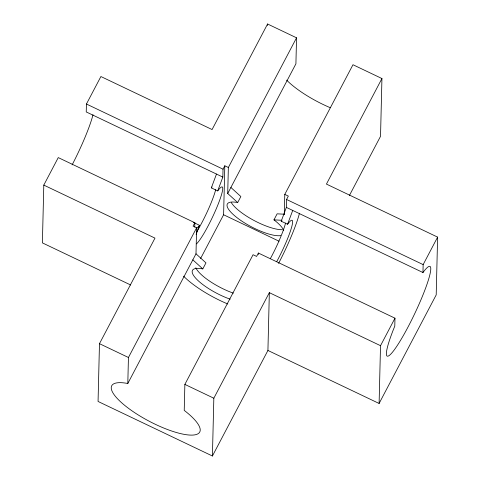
<?xml version="1.0" encoding="UTF-8"?>
<svg xmlns="http://www.w3.org/2000/svg" width="480" height="480" viewBox="0 0 480 480"><rect width="100%" height="100%" fill="white"/><g stroke="black" fill="none" stroke-linecap="round" stroke-linejoin="round"><path stroke-width="0.72" d="M194.748 227.058L194.856 222.744L58.26 157.596L43.8 185.1L42.39 242.88L130.662 284.982M280.74 235.59A31.956 8.982 27.7 0 1 237.312 217.908A31.956 8.982 27.7 0 1 237.69 202.56L227.718 193.494L295.914 63.816L296.544 37.812L267.582 24L212.076 129.552L100.896 76.53L86.436 104.028L86.238 111.942L222.834 177.09L217.698 190.914A31.956 4.224 -64.5 0 1 217.86 204.936A31.956 4.224 -64.5 0 1 196.452 243.888M43.8 185.1L154.98 238.122L99.474 343.674L98.064 401.46L212.418 456L267.924 350.448L269.34 292.662L380.52 345.69L379.104 403.47L267.924 350.448M284.286 214.464L284.778 194.406L352.974 64.728L381.936 78.54L326.43 184.092L437.61 237.12L423.15 264.618L422.958 272.532A49.71 6.576 -64.5 0 1 424.524 290.988A49.71 6.576 -64.5 0 1 392.118 352.62A49.71 6.576 -64.5 0 1 394.788 326.106L394.98 318.186L258.384 253.044L256.614 256.416L253.062 254.724L184.866 384.402L184.23 410.4A49.71 13.974 27.7 0 1 187.926 434.916A49.71 13.974 27.7 0 1 123.012 403.956A49.71 13.974 27.7 0 1 127.806 383.49L128.442 357.492L196.632 227.808L193.08 226.116L194.856 222.744M127.806 383.49L195.996 253.812L196.632 227.808M212.418 456L213.834 398.214L269.34 292.662M222.834 177.09L223.026 169.176L224.802 165.798L228.354 167.496L227.718 193.494M200.598 258.51L223.602 214.764L224.802 165.798M258.354 254.484L258.384 253.044M267.546 25.482L267.582 24M276.702 261.672A31.956 4.224 -64.5 0 0 291.432 227.862A31.956 4.224 -64.5 0 0 287.58 224.244L281.226 221.214L286.362 207.39L286.56 199.476L288.33 196.098L284.778 194.406M381.936 78.54L380.526 136.326L349.302 195.696M437.61 237.12L436.2 294.9L379.104 403.47M217.698 190.914L211.344 187.884L216.48 174.06M287.58 224.244L292.716 210.42M228.354 167.496L296.544 37.812M230.154 299.172A31.956 8.982 27.7 0 1 195.756 278.262A31.956 8.982 27.7 0 1 202.8 268.908L205.968 262.878L195.996 253.812M237.69 202.56L240.858 196.53L230.886 187.464M283.728 230.322A31.956 8.982 27.7 0 0 273.96 219.864L277.134 213.828L284.406 214.218M380.52 345.69L394.98 318.186M196.632 228.534L199.59 225.354L193.236 222.324M273.96 219.864L281.958 220.29A31.956 4.224 -64.5 0 0 281.226 221.214M86.436 104.028L223.026 169.176M286.56 199.476L423.15 264.618M286.362 207.39L422.958 272.532M223.602 214.764L279.024 241.194M99.474 343.674L128.442 357.492M184.866 384.402L213.834 398.214M192.828 259.842L202.8 268.908M282.444 229.704A31.956 8.982 27.7 0 1 254.376 220.668A31.956 8.982 27.7 0 1 231.384 202.686M330.294 107.718A49.71 13.974 27.7 0 1 286.644 80.148M233.322 293.136A31.956 8.982 27.7 0 1 195.834 267.762M227.826 304.008A49.71 13.974 27.7 0 1 183.564 276.174M196.158 234.534A31.956 4.224 -64.5 0 1 199.59 225.354M215.688 189.684A31.956 4.224 -64.5 0 1 196.416 232.332M211.344 187.884A31.956 4.224 -64.5 0 1 212.034 186.978M93 114.738A49.71 6.576 -64.5 0 1 72.108 164.91M299.478 213.216A49.71 6.576 -64.5 0 1 278.586 263.388M285.576 223.014A31.956 4.224 -64.5 0 1 270.348 258.642"/></g></svg>
